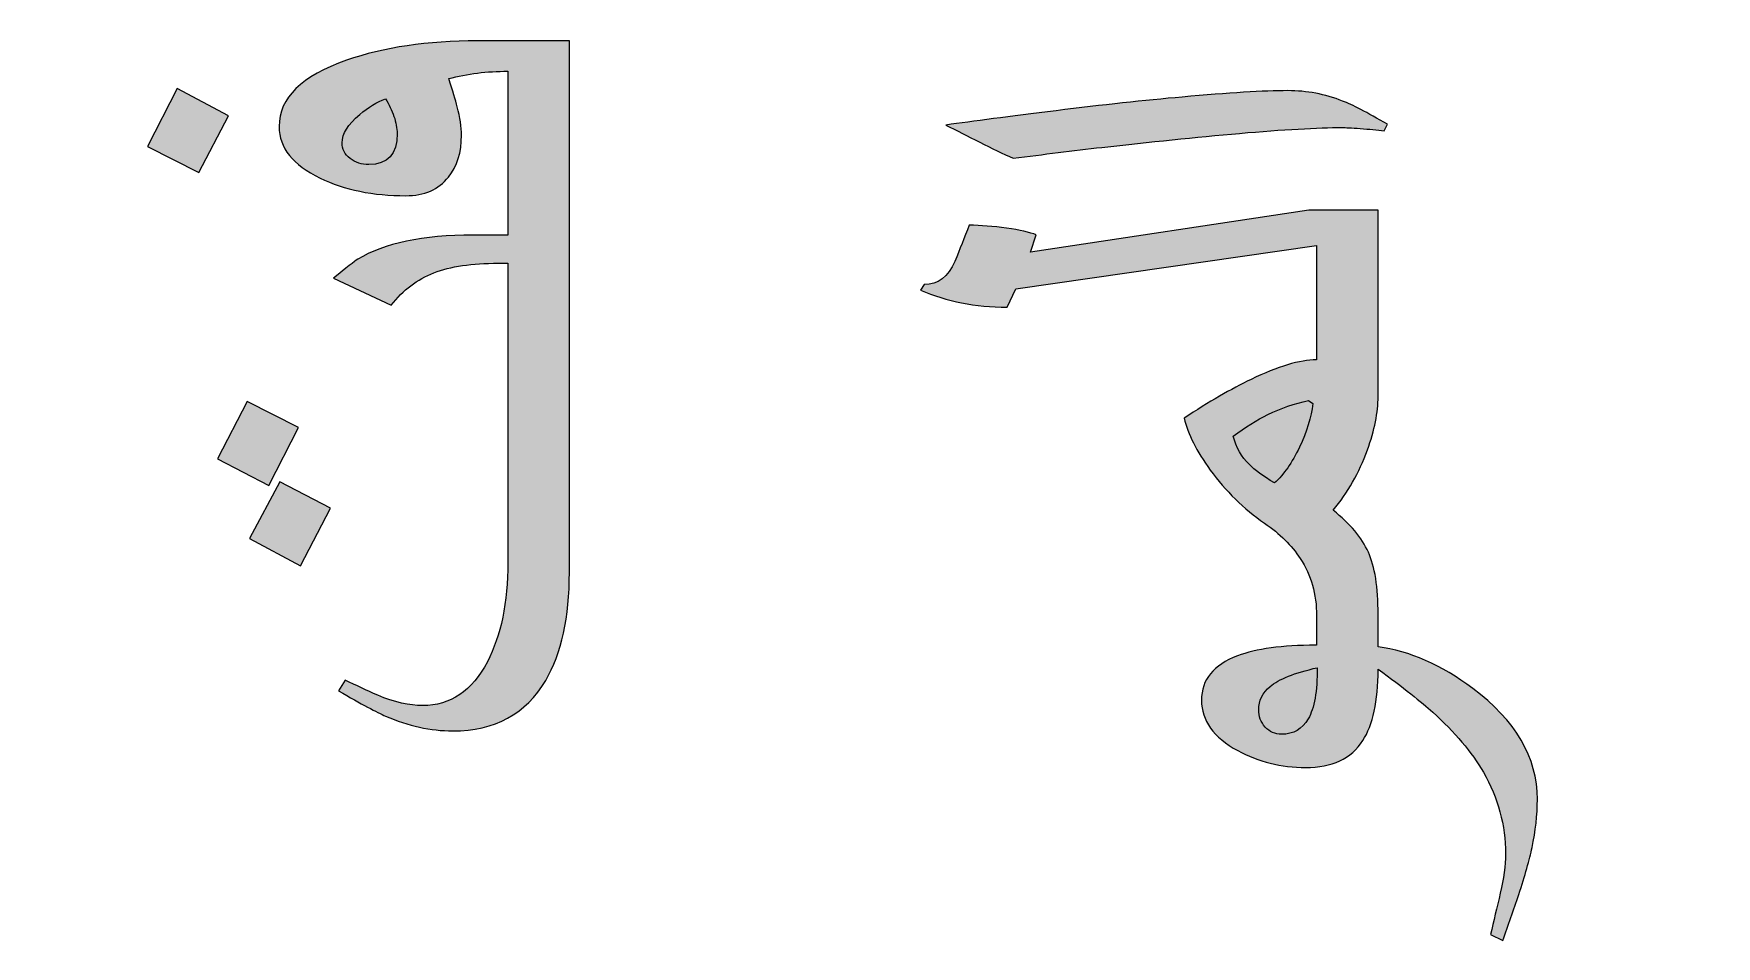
# Model space of a CAD drawing. Header units: millimetres. Extents: x -114 to 68, y -982 to -634.
# Drawn here: x -21.73 to -2.05, y -677.41 to -666.74 of the extents above; entities that cross this region are included whole.
import ezdxf

# ---------------------------------------------------------------- set-up
doc = ezdxf.new("R2010")
doc.units = ezdxf.units.MM
doc.header["$MEASUREMENT"] = 0
doc.layers.add('Layer 1', color=7, linetype='Continuous')

msp = doc.modelspace()

# ---------------------------------------------------------------- hatches: boundary and pattern name
at = {"layer": 'Layer 1', "true_color": 0x2b2a29}
h = msp.add_hatch(color=250, dxfattribs=at)
edge = h.paths.add_edge_path()
edge.add_spline(control_points=[(-15.4654, -666.8217), (-15.4654, -666.8217), (-15.4654, -669.0936), (-15.4654, -669.0936), (-15.4654, -669.0936), (-15.4654, -669.3787), (-15.4654, -669.3787), (-15.4654, -669.3787), (-15.4654, -673.0377), (-15.4654, -673.0377), (-15.4654, -673.5669), (-15.5572, -673.9874), (-15.742, -674.3021), (-15.9749, -674.6958), (-16.3361, -674.8933), (-16.83, -674.8933), (-17.0868, -674.8933), (-17.3493, -674.8355), (-17.616, -674.7198), (-17.7133, -674.6788), (-17.8968, -674.5801), (-18.1663, -674.4234), (-18.1663, -674.4234), (-18.0873, -674.3007), (-18.0873, -674.3007), (-17.9603, -674.3613), (-17.8347, -674.4206), (-17.7077, -674.4771), (-17.5116, -674.5575), (-17.3366, -674.597), (-17.1814, -674.597), (-16.8568, -674.597), (-16.6042, -674.4263), (-16.425, -674.0848), (-16.2655, -673.7786), (-16.1851, -673.3919), (-16.1851, -672.9234), (-16.1851, -672.9234), (-16.1851, -669.4238), (-16.1851, -669.4238), (-16.1851, -669.4238), (-16.2966, -669.4238), (-16.2966, -669.4238), (-16.6056, -669.4238), (-16.8568, -669.4605), (-17.0501, -669.5353), (-17.2449, -669.6101), (-17.41, -669.7357), (-17.5482, -669.9149), (-17.5482, -669.9149), (-18.2256, -669.5974), (-18.2256, -669.5974), (-18.0746, -669.4746), (-17.9786, -669.4013), (-17.9405, -669.3773), (-17.6315, -669.1882), (-17.1814, -669.0936), (-16.5915, -669.0936), (-16.5915, -669.0936), (-16.1851, -669.0936), (-16.1851, -669.0936), (-16.1851, -669.0936), (-16.1851, -667.1773), (-16.1851, -667.1773), (-16.4306, -667.1773), (-16.6607, -667.2055), (-16.8766, -667.2634), (-16.8286, -667.4059), (-16.7961, -667.516), (-16.7764, -667.5922), (-16.7439, -667.7192), (-16.727, -667.8307), (-16.727, -667.9266), (-16.727, -668.1256), (-16.7778, -668.2893), (-16.8794, -668.4149), (-16.9951, -668.5602), (-17.1616, -668.6336), (-17.3789, -668.6336), (-17.7613, -668.6336), (-18.0958, -668.5645), (-18.3822, -668.4276), (-18.7011, -668.2738), (-18.8606, -668.072), (-18.8606, -667.825), (-18.8606, -667.4892), (-18.5981, -667.2309), (-18.0718, -667.0489), (-17.6371, -666.8979), (-17.1263, -666.8217), (-16.5393, -666.8217), (-16.5393, -666.8217), (-15.4654, -666.8217), (-15.4654, -666.8217)], knot_values=[0, 0, 0, 0, 0.0322581, 0.0322581, 0.0322581, 0.0645161, 0.0645161, 0.0645161, 0.0967742, 0.0967742, 0.0967742, 0.1290323, 0.1290323, 0.1290323, 0.1612903, 0.1612903, 0.1612903, 0.1935484, 0.1935484, 0.1935484, 0.2258065, 0.2258065, 0.2258065, 0.2580645, 0.2580645, 0.2580645, 0.2903226, 0.2903226, 0.2903226, 0.3225806, 0.3225806, 0.3225806, 0.3548387, 0.3548387, 0.3548387, 0.3870968, 0.3870968, 0.3870968, 0.4193548, 0.4193548, 0.4193548, 0.4516129, 0.4516129, 0.4516129, 0.483871, 0.483871, 0.483871, 0.516129, 0.516129, 0.516129, 0.5483871, 0.5483871, 0.5483871, 0.5806452, 0.5806452, 0.5806452, 0.6129032, 0.6129032, 0.6129032, 0.6451613, 0.6451613, 0.6451613, 0.6774194, 0.6774194, 0.6774194, 0.7096774, 0.7096774, 0.7096774, 0.7419355, 0.7419355, 0.7419355, 0.7741935, 0.7741935, 0.7741935, 0.8064516, 0.8064516, 0.8064516, 0.8387097, 0.8387097, 0.8387097, 0.8709677, 0.8709677, 0.8709677, 0.9032258, 0.9032258, 0.9032258, 0.9354839, 0.9354839, 0.9354839, 0.9677419, 0.9677419, 0.9677419, 1, 1, 1, 1], degree=3, periodic=1)
h = msp.add_hatch(color=250, dxfattribs=at)
edge = h.paths.add_edge_path()
edge.add_spline(control_points=[(-20.0516, -667.3805), (-20.0516, -667.3805), (-19.4533, -667.6994), (-19.4533, -667.6994), (-19.4533, -667.6994), (-19.799, -668.3627), (-19.799, -668.3627), (-19.799, -668.3627), (-20.4015, -668.0593), (-20.4015, -668.0593), (-20.4015, -668.0593), (-20.0516, -667.3805), (-20.0516, -667.3805)], knot_values=[0, 0, 0, 0, 0.25, 0.25, 0.25, 0.5, 0.5, 0.5, 0.75, 0.75, 0.75, 1, 1, 1, 1], degree=3, periodic=1)
h = msp.add_hatch(color=250, dxfattribs=at)
edge = h.paths.add_edge_path()
edge.add_spline(control_points=[(-17.616, -667.4991), (-17.7162, -667.5372), (-17.8164, -667.5992), (-17.918, -667.6839), (-18.0548, -667.7996), (-18.124, -667.9097), (-18.124, -668.0141), (-18.124, -668.0875), (-18.0929, -668.1496), (-18.0308, -668.1976), (-17.9688, -668.2455), (-17.8954, -668.2695), (-17.8107, -668.2695), (-17.5906, -668.2695), (-17.4805, -668.1482), (-17.4805, -667.9069), (-17.4805, -667.8434), (-17.4932, -667.7756), (-17.5172, -667.7051), (-17.5426, -667.6331), (-17.5751, -667.5654), (-17.616, -667.4991)], knot_values=[0, 0, 0, 0, 0.1428571, 0.1428571, 0.1428571, 0.2857143, 0.2857143, 0.2857143, 0.4285714, 0.4285714, 0.4285714, 0.5714286, 0.5714286, 0.5714286, 0.7142857, 0.7142857, 0.7142857, 0.8571429, 0.8571429, 0.8571429, 1, 1, 1, 1], degree=3, periodic=1)
h = msp.add_hatch(color=250, dxfattribs=at)
edge = h.paths.add_edge_path()
edge.add_spline(control_points=[(-7.0623, -667.4045), (-6.8421, -667.4045), (-6.6276, -667.4454), (-6.4216, -667.5259), (-6.3115, -667.5682), (-6.1366, -667.6585), (-5.8967, -667.7982), (-5.8967, -667.7982), (-5.9376, -667.873), (-5.9376, -667.873), (-6.018, -667.8631), (-6.1097, -667.8546), (-6.2156, -667.8476), (-6.32, -667.8405), (-6.3906, -667.8363), (-6.4258, -667.8363), (-6.7123, -667.8363), (-7.1131, -667.8589), (-7.6267, -667.904), (-8.1403, -667.9506), (-8.6766, -668.0042), (-9.2368, -668.0677), (-9.5755, -668.1072), (-9.9212, -668.1496), (-10.274, -668.1961), (-10.3953, -668.1411), (-10.5251, -668.0776), (-10.6662, -668.007), (-10.8059, -667.9365), (-10.9372, -667.8702), (-11.0614, -667.8067), (-10.7481, -667.7629), (-10.3177, -667.7065), (-9.773, -667.6387), (-9.2269, -667.571), (-8.7358, -667.5174), (-8.297, -667.4793), (-7.7523, -667.4299), (-7.3402, -667.4045), (-7.0623, -667.4045)], knot_values=[0, 0, 0, 0, 0.0769231, 0.0769231, 0.0769231, 0.1538462, 0.1538462, 0.1538462, 0.2307692, 0.2307692, 0.2307692, 0.3076923, 0.3076923, 0.3076923, 0.3846154, 0.3846154, 0.3846154, 0.4615385, 0.4615385, 0.4615385, 0.5384615, 0.5384615, 0.5384615, 0.6153846, 0.6153846, 0.6153846, 0.6923077, 0.6923077, 0.6923077, 0.7692308, 0.7692308, 0.7692308, 0.8461538, 0.8461538, 0.8461538, 0.9230769, 0.9230769, 0.9230769, 1, 1, 1, 1], degree=3, periodic=1)
h = msp.add_hatch(color=250, dxfattribs=at)
edge = h.paths.add_edge_path()
edge.add_spline(control_points=[(-6.0067, -668.8015), (-6.0067, -668.8015), (-6.0067, -670.5541), (-6.0067, -670.5541), (-6.0067, -670.5541), (-6.0067, -670.842), (-6.0067, -670.842), (-6.0067, -670.842), (-6.0067, -670.9831), (-6.0067, -670.9831), (-6.0067, -671.168), (-6.0491, -671.3754), (-6.1323, -671.6068), (-6.2283, -671.8735), (-6.3623, -672.1078), (-6.5317, -672.3124), (-6.3341, -672.4718), (-6.1972, -672.6355), (-6.121, -672.802), (-6.0448, -672.9685), (-6.0067, -673.2127), (-6.0067, -673.533), (-6.0067, -673.533), (-6.0067, -673.9091), (-6.0067, -673.9091), (-5.6361, -673.9603), (-5.2673, -674.1225), (-4.9004, -674.3966), (-4.3967, -674.7705), (-4.1441, -675.2037), (-4.1441, -675.6948), (-4.1441, -675.8768), (-4.1652, -676.0645), (-4.2062, -676.2578), (-4.2358, -676.3989), (-4.288, -676.5824), (-4.3614, -676.8082), (-4.4249, -676.9874), (-4.4856, -677.1666), (-4.5462, -677.3458), (-4.5462, -677.3458), (-4.6916, -677.2752), (-4.6916, -677.2752), (-4.6563, -677.1214), (-4.6182, -676.9592), (-4.5773, -676.7898), (-4.5364, -676.6205), (-4.5166, -676.4681), (-4.5166, -676.3326), (-4.5166, -675.9968), (-4.6027, -675.6779), (-4.7748, -675.3773), (-4.9117, -675.143), (-5.1093, -674.9088), (-5.3675, -674.6746), (-5.4987, -674.556), (-5.7118, -674.3881), (-6.0067, -674.1708), (-6.0067, -674.1708), (-6.0067, -674.1779), (-6.0067, -674.1779), (-6.0075, -674.5469), (-6.0668, -674.8239), (-6.1859, -675.0076), (-6.3214, -675.2178), (-6.5444, -675.3223), (-6.8548, -675.3223), (-7.1399, -675.3223), (-7.4052, -675.2559), (-7.6493, -675.1233), (-7.9315, -674.9681), (-8.0726, -674.7719), (-8.0726, -674.5349), (-8.0726, -674.2936), (-7.9329, -674.1214), (-7.6521, -674.0156), (-7.4334, -673.9323), (-7.1286, -673.8914), (-6.7377, -673.8914), (-6.7377, -673.8914), (-6.7264, -673.8914), (-6.7264, -673.8914), (-6.7264, -673.8914), (-6.7264, -673.5457), (-6.7264, -673.5457), (-6.7264, -673.2945), (-6.7899, -673.0716), (-6.9169, -672.8768), (-7.0171, -672.7244), (-7.1554, -672.5875), (-7.336, -672.4634), (-7.5787, -672.2954), (-7.7904, -672.088), (-7.9696, -671.8425), (-8.1291, -671.6223), (-8.2321, -671.4205), (-8.2758, -671.2357), (-7.9865, -671.0452), (-7.7255, -670.8942), (-7.4926, -670.7813), (-7.178, -670.6303), (-6.9226, -670.5541), (-6.7278, -670.5541), (-6.7278, -670.5541), (-6.7264, -670.5541), (-6.7264, -670.5541), (-6.7264, -670.5541), (-6.7264, -669.2164), (-6.7264, -669.2164), (-6.7264, -669.2164), (-10.2429, -669.7244), (-10.2429, -669.7244), (-10.2429, -669.7244), (-10.3445, -669.936), (-10.3445, -669.936), (-10.5336, -669.936), (-10.7114, -669.9191), (-10.8779, -669.8866), (-11.043, -669.8528), (-11.2053, -669.8034), (-11.3605, -669.7371), (-11.3605, -669.7371), (-11.3154, -669.6736), (-11.3154, -669.6736), (-11.1559, -669.6736), (-11.036, -669.5833), (-10.9555, -669.4012), (-10.9005, -669.2629), (-10.8455, -669.1218), (-10.7904, -668.9793), (-10.6535, -668.9793), (-10.5082, -668.9906), (-10.353, -669.0132), (-10.1963, -669.0343), (-10.0806, -669.0611), (-10.0044, -669.0922), (-10.0044, -669.0922), (-10.0708, -669.2926), (-10.0708, -669.2926), (-10.0708, -669.2926), (-6.8181, -668.8015), (-6.8181, -668.8015), (-6.8181, -668.8015), (-6.0067, -668.8015), (-6.0067, -668.8015)], knot_values=[0, 0, 0, 0, 0.0208333, 0.0208333, 0.0208333, 0.0416667, 0.0416667, 0.0416667, 0.0625, 0.0625, 0.0625, 0.0833333, 0.0833333, 0.0833333, 0.1041667, 0.1041667, 0.1041667, 0.125, 0.125, 0.125, 0.1458333, 0.1458333, 0.1458333, 0.1666667, 0.1666667, 0.1666667, 0.1875, 0.1875, 0.1875, 0.2083333, 0.2083333, 0.2083333, 0.2291667, 0.2291667, 0.2291667, 0.25, 0.25, 0.25, 0.2708333, 0.2708333, 0.2708333, 0.2916667, 0.2916667, 0.2916667, 0.3125, 0.3125, 0.3125, 0.3333333, 0.3333333, 0.3333333, 0.3541667, 0.3541667, 0.3541667, 0.375, 0.375, 0.375, 0.3958333, 0.3958333, 0.3958333, 0.4166667, 0.4166667, 0.4166667, 0.4375, 0.4375, 0.4375, 0.4583333, 0.4583333, 0.4583333, 0.4791667, 0.4791667, 0.4791667, 0.5, 0.5, 0.5, 0.5208333, 0.5208333, 0.5208333, 0.5416667, 0.5416667, 0.5416667, 0.5625, 0.5625, 0.5625, 0.5833333, 0.5833333, 0.5833333, 0.6041667, 0.6041667, 0.6041667, 0.625, 0.625, 0.625, 0.6458333, 0.6458333, 0.6458333, 0.6666667, 0.6666667, 0.6666667, 0.6875, 0.6875, 0.6875, 0.7083333, 0.7083333, 0.7083333, 0.7291667, 0.7291667, 0.7291667, 0.75, 0.75, 0.75, 0.7708333, 0.7708333, 0.7708333, 0.7916667, 0.7916667, 0.7916667, 0.8125, 0.8125, 0.8125, 0.8333333, 0.8333333, 0.8333333, 0.8541667, 0.8541667, 0.8541667, 0.875, 0.875, 0.875, 0.8958333, 0.8958333, 0.8958333, 0.9166667, 0.9166667, 0.9166667, 0.9375, 0.9375, 0.9375, 0.9583333, 0.9583333, 0.9583333, 0.9791667, 0.9791667, 0.9791667, 1, 1, 1, 1], degree=3, periodic=1)
h = msp.add_hatch(color=250, dxfattribs=at)
edge = h.paths.add_edge_path()
edge.add_spline(control_points=[(-19.2331, -671.041), (-19.2331, -671.041), (-18.632, -671.3458), (-18.632, -671.3458), (-18.632, -671.3458), (-18.9791, -672.0231), (-18.9791, -672.0231), (-18.9791, -672.0231), (-19.5803, -671.7099), (-19.5803, -671.7099), (-19.5803, -671.7099), (-19.2331, -671.041), (-19.2331, -671.041)], knot_values=[0, 0, 0, 0, 0.25, 0.25, 0.25, 0.5, 0.5, 0.5, 0.75, 0.75, 0.75, 1, 1, 1, 1], degree=3, periodic=1)
h = msp.add_hatch(color=250, dxfattribs=at)
edge = h.paths.add_edge_path()
edge.add_spline(control_points=[(-6.8224, -671.0283), (-6.9832, -671.0635), (-7.1413, -671.1186), (-7.2965, -671.1934), (-7.4277, -671.2569), (-7.5618, -671.3415), (-7.7001, -671.4459), (-7.6662, -671.5772), (-7.6041, -671.6887), (-7.5124, -671.779), (-7.4545, -671.8396), (-7.3558, -671.9116), (-7.2175, -671.9935), (-7.1088, -671.8947), (-7.0129, -671.755), (-6.9268, -671.5744), (-6.8407, -671.3951), (-6.7885, -671.2244), (-6.7687, -671.0649), (-6.7687, -671.0649), (-6.8224, -671.0283), (-6.8224, -671.0283)], knot_values=[0, 0, 0, 0, 0.1428571, 0.1428571, 0.1428571, 0.2857143, 0.2857143, 0.2857143, 0.4285714, 0.4285714, 0.4285714, 0.5714286, 0.5714286, 0.5714286, 0.7142857, 0.7142857, 0.7142857, 0.8571429, 0.8571429, 0.8571429, 1, 1, 1, 1], degree=3, periodic=1)
h = msp.add_hatch(color=250, dxfattribs=at)
edge = h.paths.add_edge_path()
edge.add_spline(control_points=[(-18.8521, -671.9808), (-18.8521, -671.9808), (-18.2594, -672.287), (-18.2594, -672.287), (-18.2594, -672.287), (-18.6108, -672.9629), (-18.6108, -672.9629), (-18.6108, -672.9629), (-19.2077, -672.644), (-19.2077, -672.644), (-19.2077, -672.644), (-18.8521, -671.9808), (-18.8521, -671.9808)], knot_values=[0, 0, 0, 0, 0.25, 0.25, 0.25, 0.5, 0.5, 0.5, 0.75, 0.75, 0.75, 1, 1, 1, 1], degree=3, periodic=1)
h = msp.add_hatch(color=250, dxfattribs=at)
edge = h.paths.add_edge_path()
edge.add_spline(control_points=[(-6.7179, -674.1539), (-6.9846, -674.2145), (-7.1681, -674.2879), (-7.2711, -674.374), (-7.36, -674.4474), (-7.4037, -674.5391), (-7.4037, -674.6463), (-7.4037, -674.7239), (-7.3783, -674.7917), (-7.3275, -674.8481), (-7.2753, -674.9046), (-7.2118, -674.9328), (-7.1342, -674.9328), (-6.9973, -674.9328), (-6.8943, -674.8721), (-6.8238, -674.7508), (-6.7532, -674.6294), (-6.7179, -674.4304), (-6.7179, -674.1539)], knot_values=[0, 0, 0, 0, 0.1666667, 0.1666667, 0.1666667, 0.3333333, 0.3333333, 0.3333333, 0.5, 0.5, 0.5, 0.6666667, 0.6666667, 0.6666667, 0.8333333, 0.8333333, 0.8333333, 1, 1, 1, 1], degree=3, periodic=1)

# ---------------------------------------------------------------- linework, layer by layer
at = {"layer": 'Layer 1', "color": 230, "lineweight": 20}
msp.add_open_spline([(-109.4153, -724.459), (-109.4153, -724.459), (60.5847, -724.459), (60.5847, -724.459), (63.3347, -724.459), (65.5847, -722.2089), (65.5847, -719.4589), (65.5847, -719.4589), (65.5847, -639.4591), (65.5847, -639.4591), (65.5847, -636.7091), (63.3347, -634.459), (60.5847, -634.459), (60.5847, -634.459), (-109.4153, -634.459), (-109.4153, -634.459), (-112.1653, -634.459), (-114.4153, -636.7091), (-114.4153, -639.4591), (-114.4153, -639.4591), (-114.4153, -719.4589), (-114.4153, -719.4589), (-114.4153, -722.2089), (-112.1653, -724.459), (-109.4153, -724.459)], degree=3, knots=[0, 0, 0, 0, 0.125, 0.125, 0.125, 0.25, 0.25, 0.25, 0.375, 0.375, 0.375, 0.5, 0.5, 0.5, 0.625, 0.625, 0.625, 0.75, 0.75, 0.75, 0.875, 0.875, 0.875, 1, 1, 1, 1], dxfattribs=at)
msp.add_open_spline([(-109.4153, -724.459), (-109.4153, -724.459), (60.5847, -724.459), (60.5847, -724.459), (63.3347, -724.459), (65.5847, -722.2089), (65.5847, -719.4589), (65.5847, -719.4589), (65.5847, -639.4591), (65.5847, -639.4591), (65.5847, -636.7091), (63.3347, -634.459), (60.5847, -634.459), (60.5847, -634.459), (-109.4153, -634.459), (-109.4153, -634.459), (-112.1653, -634.459), (-114.4153, -636.7091), (-114.4153, -639.4591), (-114.4153, -639.4591), (-114.4153, -719.4589), (-114.4153, -719.4589), (-114.4153, -722.2089), (-112.1653, -724.459), (-109.4153, -724.459)], degree=3, knots=[0, 0, 0, 0, 0.125, 0.125, 0.125, 0.25, 0.25, 0.25, 0.375, 0.375, 0.375, 0.5, 0.5, 0.5, 0.625, 0.625, 0.625, 0.75, 0.75, 0.75, 0.875, 0.875, 0.875, 1, 1, 1, 1], dxfattribs=at)
msp.add_open_spline([(-109.4153, -724.459), (-109.4153, -724.459), (60.5847, -724.459), (60.5847, -724.459), (63.3347, -724.459), (65.5847, -722.2089), (65.5847, -719.4589), (65.5847, -719.4589), (65.5847, -639.4591), (65.5847, -639.4591), (65.5847, -636.7091), (63.3347, -634.459), (60.5847, -634.459), (60.5847, -634.459), (-109.4153, -634.459), (-109.4153, -634.459), (-112.1653, -634.459), (-114.4153, -636.7091), (-114.4153, -639.4591), (-114.4153, -639.4591), (-114.4153, -719.4589), (-114.4153, -719.4589), (-114.4153, -722.2089), (-112.1653, -724.459), (-109.4153, -724.459)], degree=3, knots=[0, 0, 0, 0, 0.125, 0.125, 0.125, 0.25, 0.25, 0.25, 0.375, 0.375, 0.375, 0.5, 0.5, 0.5, 0.625, 0.625, 0.625, 0.75, 0.75, 0.75, 0.875, 0.875, 0.875, 1, 1, 1, 1], dxfattribs=at)
msp.add_open_spline([(-109.4153, -724.459), (-109.4153, -724.459), (60.5847, -724.459), (60.5847, -724.459), (63.3347, -724.459), (65.5847, -722.2089), (65.5847, -719.4589), (65.5847, -719.4589), (65.5847, -639.4591), (65.5847, -639.4591), (65.5847, -636.7091), (63.3347, -634.459), (60.5847, -634.459), (60.5847, -634.459), (-109.4153, -634.459), (-109.4153, -634.459), (-112.1653, -634.459), (-114.4153, -636.7091), (-114.4153, -639.4591), (-114.4153, -639.4591), (-114.4153, -719.4589), (-114.4153, -719.4589), (-114.4153, -722.2089), (-112.1653, -724.459), (-109.4153, -724.459)], degree=3, knots=[0, 0, 0, 0, 0.125, 0.125, 0.125, 0.25, 0.25, 0.25, 0.375, 0.375, 0.375, 0.5, 0.5, 0.5, 0.625, 0.625, 0.625, 0.75, 0.75, 0.75, 0.875, 0.875, 0.875, 1, 1, 1, 1], dxfattribs=at)
at = {"layer": 'Layer 1', "color": 250}
for points, knots in [([(-15.4654, -666.8217), (-15.4654, -666.8217), (-15.4654, -669.0936), (-15.4654, -669.0936), (-15.4654, -669.0936), (-15.4654, -669.3787), (-15.4654, -669.3787), (-15.4654, -669.3787), (-15.4654, -673.0377), (-15.4654, -673.0377), (-15.4654, -673.5669), (-15.5572, -673.9874), (-15.742, -674.3021), (-15.9749, -674.6958), (-16.3361, -674.8933), (-16.83, -674.8933), (-17.0868, -674.8933), (-17.3493, -674.8355), (-17.616, -674.7198), (-17.7133, -674.6788), (-17.8968, -674.5801), (-18.1663, -674.4234), (-18.1663, -674.4234), (-18.0873, -674.3007), (-18.0873, -674.3007), (-17.9603, -674.3613), (-17.8347, -674.4206), (-17.7077, -674.4771), (-17.5116, -674.5575), (-17.3366, -674.597), (-17.1814, -674.597), (-16.8568, -674.597), (-16.6042, -674.4263), (-16.425, -674.0848), (-16.2655, -673.7786), (-16.1851, -673.3919), (-16.1851, -672.9234), (-16.1851, -672.9234), (-16.1851, -669.4238), (-16.1851, -669.4238), (-16.1851, -669.4238), (-16.2966, -669.4238), (-16.2966, -669.4238), (-16.6056, -669.4238), (-16.8568, -669.4605), (-17.0501, -669.5353), (-17.2449, -669.6101), (-17.41, -669.7357), (-17.5482, -669.9149), (-17.5482, -669.9149), (-18.2256, -669.5974), (-18.2256, -669.5974), (-18.0746, -669.4746), (-17.9786, -669.4013), (-17.9405, -669.3773), (-17.6315, -669.1882), (-17.1814, -669.0936), (-16.5915, -669.0936), (-16.5915, -669.0936), (-16.1851, -669.0936), (-16.1851, -669.0936), (-16.1851, -669.0936), (-16.1851, -667.1773), (-16.1851, -667.1773), (-16.4306, -667.1773), (-16.6607, -667.2055), (-16.8766, -667.2634), (-16.8286, -667.4059), (-16.7961, -667.516), (-16.7764, -667.5922), (-16.7439, -667.7192), (-16.727, -667.8307), (-16.727, -667.9266), (-16.727, -668.1256), (-16.7778, -668.2893), (-16.8794, -668.4149), (-16.9951, -668.5602), (-17.1616, -668.6336), (-17.3789, -668.6336), (-17.7613, -668.6336), (-18.0958, -668.5645), (-18.3822, -668.4276), (-18.7011, -668.2738), (-18.8606, -668.072), (-18.8606, -667.825), (-18.8606, -667.4892), (-18.5981, -667.2309), (-18.0718, -667.0489), (-17.6371, -666.8979), (-17.1263, -666.8217), (-16.5393, -666.8217), (-16.5393, -666.8217), (-15.4654, -666.8217), (-15.4654, -666.8217)], [0, 0, 0, 0, 0.0322581, 0.0322581, 0.0322581, 0.0645161, 0.0645161, 0.0645161, 0.0967742, 0.0967742, 0.0967742, 0.1290323, 0.1290323, 0.1290323, 0.1612903, 0.1612903, 0.1612903, 0.1935484, 0.1935484, 0.1935484, 0.2258065, 0.2258065, 0.2258065, 0.2580645, 0.2580645, 0.2580645, 0.2903226, 0.2903226, 0.2903226, 0.3225806, 0.3225806, 0.3225806, 0.3548387, 0.3548387, 0.3548387, 0.3870968, 0.3870968, 0.3870968, 0.4193548, 0.4193548, 0.4193548, 0.4516129, 0.4516129, 0.4516129, 0.483871, 0.483871, 0.483871, 0.516129, 0.516129, 0.516129, 0.5483871, 0.5483871, 0.5483871, 0.5806452, 0.5806452, 0.5806452, 0.6129032, 0.6129032, 0.6129032, 0.6451613, 0.6451613, 0.6451613, 0.6774194, 0.6774194, 0.6774194, 0.7096774, 0.7096774, 0.7096774, 0.7419355, 0.7419355, 0.7419355, 0.7741935, 0.7741935, 0.7741935, 0.8064516, 0.8064516, 0.8064516, 0.8387097, 0.8387097, 0.8387097, 0.8709677, 0.8709677, 0.8709677, 0.9032258, 0.9032258, 0.9032258, 0.9354839, 0.9354839, 0.9354839, 0.9677419, 0.9677419, 0.9677419, 1, 1, 1, 1]), ([(-20.0516, -667.3805), (-20.0516, -667.3805), (-19.4533, -667.6994), (-19.4533, -667.6994), (-19.4533, -667.6994), (-19.799, -668.3627), (-19.799, -668.3627), (-19.799, -668.3627), (-20.4015, -668.0593), (-20.4015, -668.0593), (-20.4015, -668.0593), (-20.0516, -667.3805), (-20.0516, -667.3805)], [0, 0, 0, 0, 0.25, 0.25, 0.25, 0.5, 0.5, 0.5, 0.75, 0.75, 0.75, 1, 1, 1, 1]), ([(-17.616, -667.4991), (-17.7162, -667.5372), (-17.8164, -667.5992), (-17.918, -667.6839), (-18.0548, -667.7996), (-18.124, -667.9097), (-18.124, -668.0141), (-18.124, -668.0875), (-18.0929, -668.1496), (-18.0308, -668.1976), (-17.9688, -668.2455), (-17.8954, -668.2695), (-17.8107, -668.2695), (-17.5906, -668.2695), (-17.4805, -668.1482), (-17.4805, -667.9069), (-17.4805, -667.8434), (-17.4932, -667.7756), (-17.5172, -667.7051), (-17.5426, -667.6331), (-17.5751, -667.5654), (-17.616, -667.4991)], [0, 0, 0, 0, 0.1428571, 0.1428571, 0.1428571, 0.2857143, 0.2857143, 0.2857143, 0.4285714, 0.4285714, 0.4285714, 0.5714286, 0.5714286, 0.5714286, 0.7142857, 0.7142857, 0.7142857, 0.8571429, 0.8571429, 0.8571429, 1, 1, 1, 1]), ([(-7.0623, -667.4045), (-6.8421, -667.4045), (-6.6276, -667.4454), (-6.4216, -667.5259), (-6.3115, -667.5682), (-6.1366, -667.6585), (-5.8967, -667.7982), (-5.8967, -667.7982), (-5.9376, -667.873), (-5.9376, -667.873), (-6.018, -667.8631), (-6.1097, -667.8546), (-6.2156, -667.8476), (-6.32, -667.8405), (-6.3906, -667.8363), (-6.4258, -667.8363), (-6.7123, -667.8363), (-7.1131, -667.8589), (-7.6267, -667.904), (-8.1403, -667.9506), (-8.6766, -668.0042), (-9.2368, -668.0677), (-9.5755, -668.1072), (-9.9212, -668.1496), (-10.274, -668.1961), (-10.3953, -668.1411), (-10.5251, -668.0776), (-10.6662, -668.007), (-10.8059, -667.9365), (-10.9372, -667.8702), (-11.0614, -667.8067), (-10.7481, -667.7629), (-10.3177, -667.7065), (-9.773, -667.6387), (-9.2269, -667.571), (-8.7358, -667.5174), (-8.297, -667.4793), (-7.7523, -667.4299), (-7.3402, -667.4045), (-7.0623, -667.4045)], [0, 0, 0, 0, 0.0769231, 0.0769231, 0.0769231, 0.1538462, 0.1538462, 0.1538462, 0.2307692, 0.2307692, 0.2307692, 0.3076923, 0.3076923, 0.3076923, 0.3846154, 0.3846154, 0.3846154, 0.4615385, 0.4615385, 0.4615385, 0.5384615, 0.5384615, 0.5384615, 0.6153846, 0.6153846, 0.6153846, 0.6923077, 0.6923077, 0.6923077, 0.7692308, 0.7692308, 0.7692308, 0.8461538, 0.8461538, 0.8461538, 0.9230769, 0.9230769, 0.9230769, 1, 1, 1, 1]), ([(-6.0067, -668.8015), (-6.0067, -668.8015), (-6.0067, -670.5541), (-6.0067, -670.5541), (-6.0067, -670.5541), (-6.0067, -670.842), (-6.0067, -670.842), (-6.0067, -670.842), (-6.0067, -670.9831), (-6.0067, -670.9831), (-6.0067, -671.168), (-6.0491, -671.3754), (-6.1323, -671.6068), (-6.2283, -671.8735), (-6.3623, -672.1078), (-6.5317, -672.3124), (-6.3341, -672.4718), (-6.1972, -672.6355), (-6.121, -672.802), (-6.0448, -672.9685), (-6.0067, -673.2127), (-6.0067, -673.533), (-6.0067, -673.533), (-6.0067, -673.9091), (-6.0067, -673.9091), (-5.6361, -673.9603), (-5.2673, -674.1225), (-4.9004, -674.3966), (-4.3967, -674.7705), (-4.1441, -675.2037), (-4.1441, -675.6948), (-4.1441, -675.8768), (-4.1652, -676.0645), (-4.2062, -676.2578), (-4.2358, -676.3989), (-4.288, -676.5824), (-4.3614, -676.8082), (-4.4249, -676.9874), (-4.4856, -677.1666), (-4.5462, -677.3458), (-4.5462, -677.3458), (-4.6916, -677.2752), (-4.6916, -677.2752), (-4.6563, -677.1214), (-4.6182, -676.9592), (-4.5773, -676.7898), (-4.5364, -676.6205), (-4.5166, -676.4681), (-4.5166, -676.3326), (-4.5166, -675.9968), (-4.6027, -675.6779), (-4.7748, -675.3773), (-4.9117, -675.143), (-5.1093, -674.9088), (-5.3675, -674.6746), (-5.4987, -674.556), (-5.7118, -674.3881), (-6.0067, -674.1708), (-6.0067, -674.1708), (-6.0067, -674.1779), (-6.0067, -674.1779), (-6.0075, -674.5469), (-6.0668, -674.8239), (-6.1859, -675.0076), (-6.3214, -675.2178), (-6.5444, -675.3223), (-6.8548, -675.3223), (-7.1399, -675.3223), (-7.4052, -675.2559), (-7.6493, -675.1233), (-7.9315, -674.9681), (-8.0726, -674.7719), (-8.0726, -674.5349), (-8.0726, -674.2936), (-7.9329, -674.1214), (-7.6521, -674.0156), (-7.4334, -673.9323), (-7.1286, -673.8914), (-6.7377, -673.8914), (-6.7377, -673.8914), (-6.7264, -673.8914), (-6.7264, -673.8914), (-6.7264, -673.8914), (-6.7264, -673.5457), (-6.7264, -673.5457), (-6.7264, -673.2945), (-6.7899, -673.0716), (-6.9169, -672.8768), (-7.0171, -672.7244), (-7.1554, -672.5875), (-7.336, -672.4634), (-7.5787, -672.2954), (-7.7904, -672.088), (-7.9696, -671.8425), (-8.1291, -671.6223), (-8.2321, -671.4205), (-8.2758, -671.2357), (-7.9865, -671.0452), (-7.7255, -670.8942), (-7.4926, -670.7813), (-7.178, -670.6303), (-6.9226, -670.5541), (-6.7278, -670.5541), (-6.7278, -670.5541), (-6.7264, -670.5541), (-6.7264, -670.5541), (-6.7264, -670.5541), (-6.7264, -669.2164), (-6.7264, -669.2164), (-6.7264, -669.2164), (-10.2429, -669.7244), (-10.2429, -669.7244), (-10.2429, -669.7244), (-10.3445, -669.936), (-10.3445, -669.936), (-10.5336, -669.936), (-10.7114, -669.9191), (-10.8779, -669.8866), (-11.043, -669.8528), (-11.2053, -669.8034), (-11.3605, -669.7371), (-11.3605, -669.7371), (-11.3154, -669.6736), (-11.3154, -669.6736), (-11.1559, -669.6736), (-11.036, -669.5833), (-10.9555, -669.4012), (-10.9005, -669.2629), (-10.8455, -669.1218), (-10.7904, -668.9793), (-10.6535, -668.9793), (-10.5082, -668.9906), (-10.353, -669.0132), (-10.1963, -669.0343), (-10.0806, -669.0611), (-10.0044, -669.0922), (-10.0044, -669.0922), (-10.0708, -669.2926), (-10.0708, -669.2926), (-10.0708, -669.2926), (-6.8181, -668.8015), (-6.8181, -668.8015), (-6.8181, -668.8015), (-6.0067, -668.8015), (-6.0067, -668.8015)], [0, 0, 0, 0, 0.0208333, 0.0208333, 0.0208333, 0.0416667, 0.0416667, 0.0416667, 0.0625, 0.0625, 0.0625, 0.0833333, 0.0833333, 0.0833333, 0.1041667, 0.1041667, 0.1041667, 0.125, 0.125, 0.125, 0.1458333, 0.1458333, 0.1458333, 0.1666667, 0.1666667, 0.1666667, 0.1875, 0.1875, 0.1875, 0.2083333, 0.2083333, 0.2083333, 0.2291667, 0.2291667, 0.2291667, 0.25, 0.25, 0.25, 0.2708333, 0.2708333, 0.2708333, 0.2916667, 0.2916667, 0.2916667, 0.3125, 0.3125, 0.3125, 0.3333333, 0.3333333, 0.3333333, 0.3541667, 0.3541667, 0.3541667, 0.375, 0.375, 0.375, 0.3958333, 0.3958333, 0.3958333, 0.4166667, 0.4166667, 0.4166667, 0.4375, 0.4375, 0.4375, 0.4583333, 0.4583333, 0.4583333, 0.4791667, 0.4791667, 0.4791667, 0.5, 0.5, 0.5, 0.5208333, 0.5208333, 0.5208333, 0.5416667, 0.5416667, 0.5416667, 0.5625, 0.5625, 0.5625, 0.5833333, 0.5833333, 0.5833333, 0.6041667, 0.6041667, 0.6041667, 0.625, 0.625, 0.625, 0.6458333, 0.6458333, 0.6458333, 0.6666667, 0.6666667, 0.6666667, 0.6875, 0.6875, 0.6875, 0.7083333, 0.7083333, 0.7083333, 0.7291667, 0.7291667, 0.7291667, 0.75, 0.75, 0.75, 0.7708333, 0.7708333, 0.7708333, 0.7916667, 0.7916667, 0.7916667, 0.8125, 0.8125, 0.8125, 0.8333333, 0.8333333, 0.8333333, 0.8541667, 0.8541667, 0.8541667, 0.875, 0.875, 0.875, 0.8958333, 0.8958333, 0.8958333, 0.9166667, 0.9166667, 0.9166667, 0.9375, 0.9375, 0.9375, 0.9583333, 0.9583333, 0.9583333, 0.9791667, 0.9791667, 0.9791667, 1, 1, 1, 1]), ([(-19.2331, -671.041), (-19.2331, -671.041), (-18.632, -671.3458), (-18.632, -671.3458), (-18.632, -671.3458), (-18.9791, -672.0231), (-18.9791, -672.0231), (-18.9791, -672.0231), (-19.5803, -671.7099), (-19.5803, -671.7099), (-19.5803, -671.7099), (-19.2331, -671.041), (-19.2331, -671.041)], [0, 0, 0, 0, 0.25, 0.25, 0.25, 0.5, 0.5, 0.5, 0.75, 0.75, 0.75, 1, 1, 1, 1]), ([(-6.8224, -671.0283), (-6.9832, -671.0635), (-7.1413, -671.1186), (-7.2965, -671.1934), (-7.4277, -671.2569), (-7.5618, -671.3415), (-7.7001, -671.4459), (-7.6662, -671.5772), (-7.6041, -671.6887), (-7.5124, -671.779), (-7.4545, -671.8396), (-7.3558, -671.9116), (-7.2175, -671.9935), (-7.1088, -671.8947), (-7.0129, -671.755), (-6.9268, -671.5744), (-6.8407, -671.3951), (-6.7885, -671.2244), (-6.7687, -671.0649), (-6.7687, -671.0649), (-6.8224, -671.0283), (-6.8224, -671.0283)], [0, 0, 0, 0, 0.1428571, 0.1428571, 0.1428571, 0.2857143, 0.2857143, 0.2857143, 0.4285714, 0.4285714, 0.4285714, 0.5714286, 0.5714286, 0.5714286, 0.7142857, 0.7142857, 0.7142857, 0.8571429, 0.8571429, 0.8571429, 1, 1, 1, 1]), ([(-18.8521, -671.9808), (-18.8521, -671.9808), (-18.2594, -672.287), (-18.2594, -672.287), (-18.2594, -672.287), (-18.6108, -672.9629), (-18.6108, -672.9629), (-18.6108, -672.9629), (-19.2077, -672.644), (-19.2077, -672.644), (-19.2077, -672.644), (-18.8521, -671.9808), (-18.8521, -671.9808)], [0, 0, 0, 0, 0.25, 0.25, 0.25, 0.5, 0.5, 0.5, 0.75, 0.75, 0.75, 1, 1, 1, 1]), ([(-6.7179, -674.1539), (-6.9846, -674.2145), (-7.1681, -674.2879), (-7.2711, -674.374), (-7.36, -674.4474), (-7.4037, -674.5391), (-7.4037, -674.6463), (-7.4037, -674.7239), (-7.3783, -674.7917), (-7.3275, -674.8481), (-7.2753, -674.9046), (-7.2118, -674.9328), (-7.1342, -674.9328), (-6.9973, -674.9328), (-6.8943, -674.8721), (-6.8238, -674.7508), (-6.7532, -674.6294), (-6.7179, -674.4304), (-6.7179, -674.1539)], [0, 0, 0, 0, 0.1666667, 0.1666667, 0.1666667, 0.3333333, 0.3333333, 0.3333333, 0.5, 0.5, 0.5, 0.6666667, 0.6666667, 0.6666667, 0.8333333, 0.8333333, 0.8333333, 1, 1, 1, 1])]:
    msp.add_open_spline(points, degree=3, knots=knots, dxfattribs=at)

doc.saveas('drawing.dxf')
